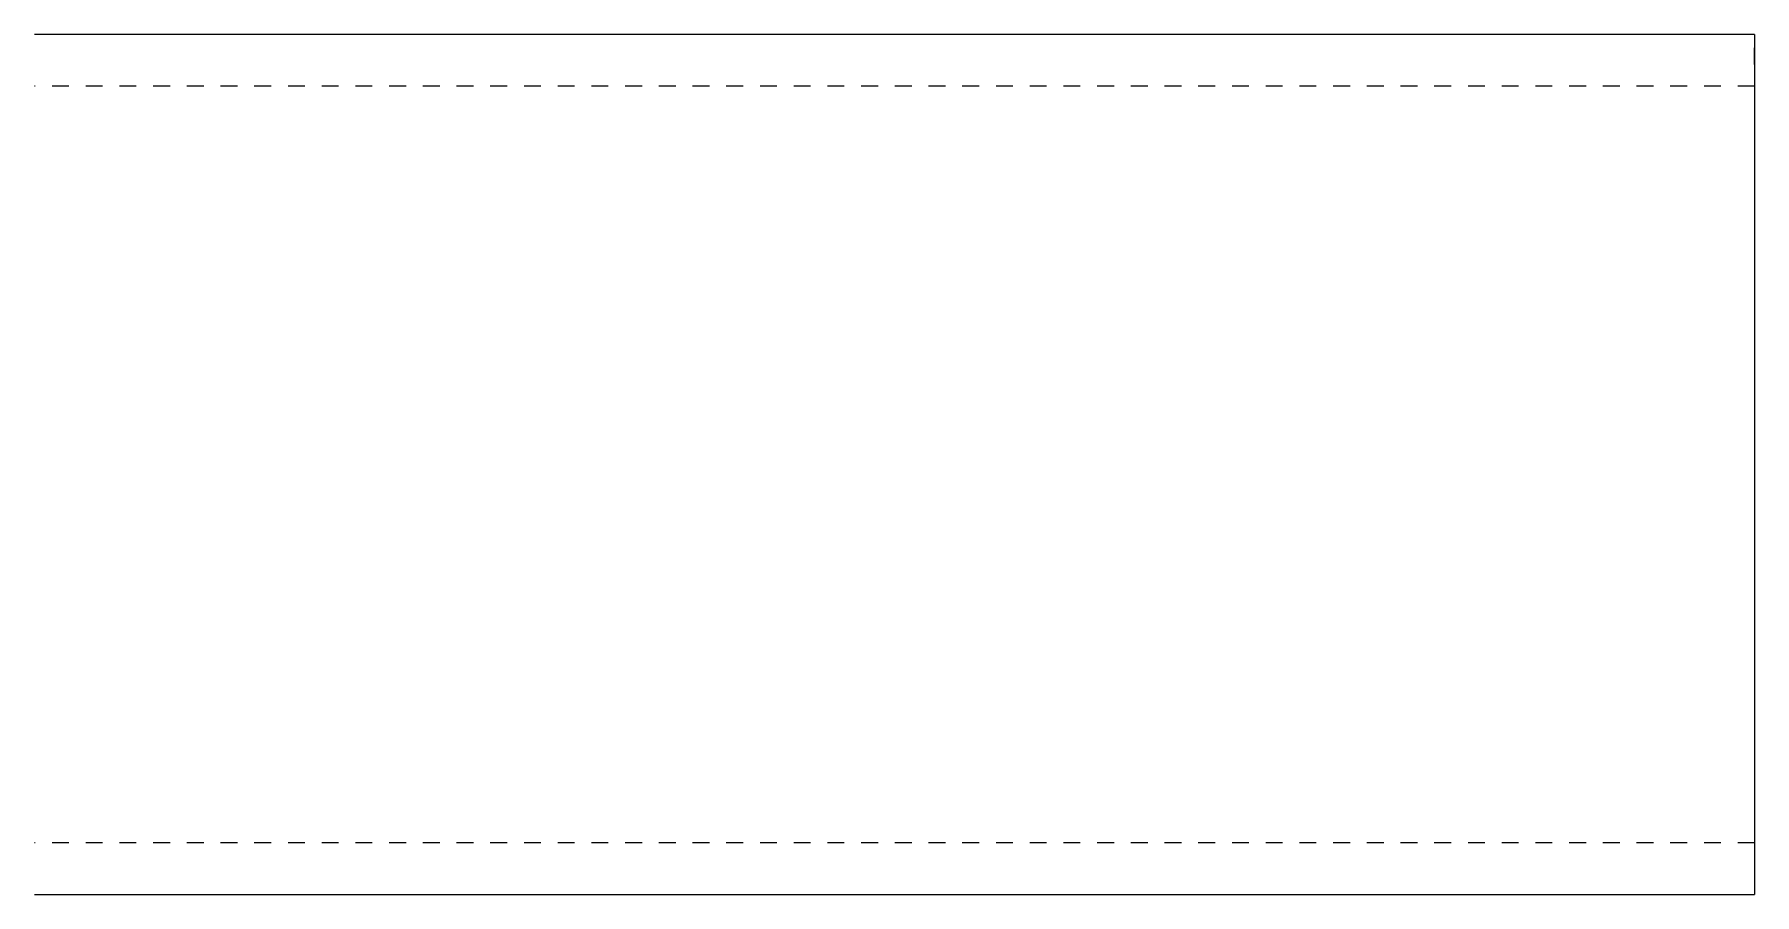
# Model space of a CAD drawing. Header units: millimetres. Extents: x 5 to 12749, y -5 to 186.
# Drawn here: x 12549.3 to 12749.3, y 25 to 125 of the extents above; entities that cross this region are included whole.
import ezdxf

# ---------------------------------------------------------------- set-up
doc = ezdxf.new("R2010")
doc.units = ezdxf.units.MM
doc.linetypes.add('DXK_LINE_DOT2', pattern=[3.9198, 1.9599, -1.9599])
doc.layers.add('STÅL', color=7, linetype='Continuous')

msp = doc.modelspace()

# ---------------------------------------------------------------- linework, layer by layer
at = {"layer": 'STÅL', "color": 2, "linetype": 'Continuous'}
for p, q in [((12749.25, 125), (12549.25, 125)), ((12749.25, 125), (12749.25, 124.09)), ((12749.25, 124.09), (12749.25, 113)), ((12749.25, 113), (12749.25, 37)), ((12749.25, 37), (12749.25, 25)), ((12549.25, 25), (12749.25, 25))]:
    msp.add_line(p, q, dxfattribs=at)
at = {"layer": 'STÅL', "color": 7, "linetype": 'DXK_LINE_DOT2'}
for p, q in [((12749.25, 121.49), (12749.25, 125)), ((12749.25, 119), (12549.25, 119)), ((12749.25, 31), (12549.25, 31))]:
    msp.add_line(p, q, dxfattribs=at)

doc.saveas('drawing.dxf')
